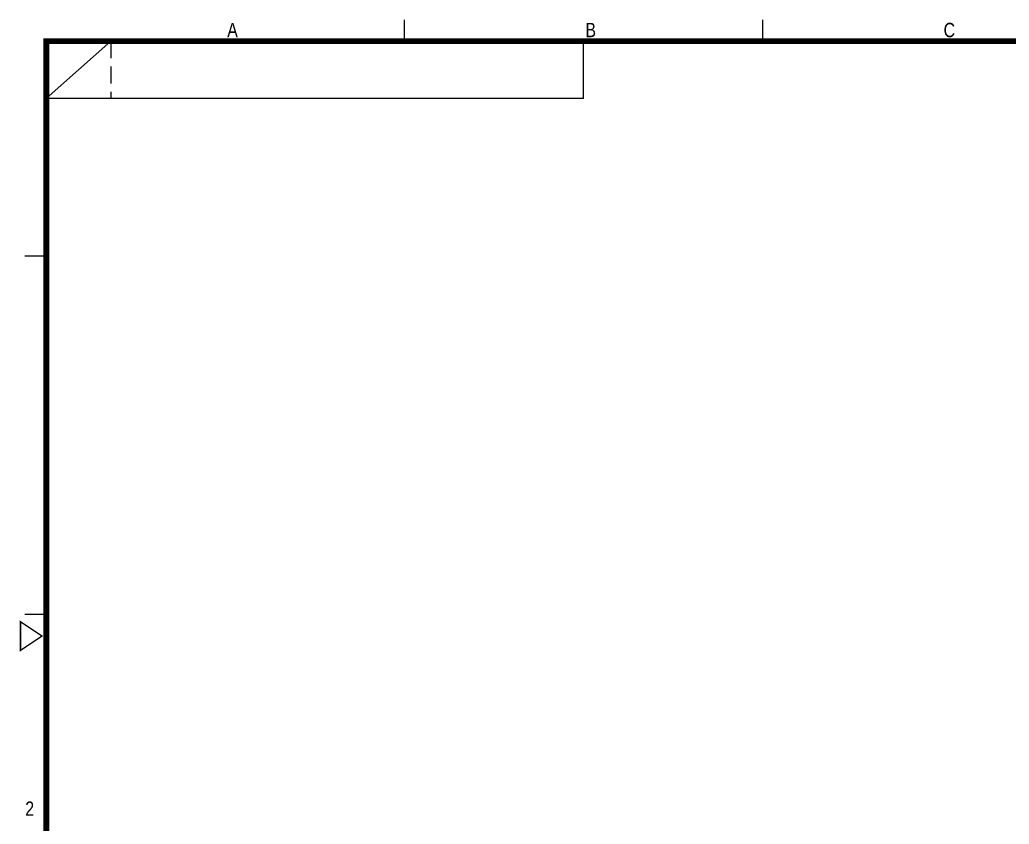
# Model space of a CAD drawing. Header units: millimetres. Extents: x 509 to 2449, y -194 to 649.
# Drawn here: x 1879.6 to 2017.7, y 536.3 to 648.5 of the extents above; entities that cross this region are included whole.
import ezdxf

# ---------------------------------------------------------------- set-up
doc = ezdxf.new("R2010")
doc.units = ezdxf.units.MM
doc.linetypes.add('HIDDEN', pattern=[3.525, 2.35, -1.175])
doc.layers.get('0').update_dxf_attribs({"linetype": 'CONTINUOUS'})
doc.styles.get("Standard").update_dxf_attribs({"font": 'gulim.ttc', "width": 0.8})

msp = doc.modelspace()

# ---------------------------------------------------------------- linework, layer by layer
for p, q in [((1933.27, 645.53), (1933.27, 648.53)), ((1983.27, 645.53), (1983.27, 648.53)), ((1883.27, 637.53), (1892.27, 645.53)), ((1958.27, 637.53), (1958.27, 645.53)), ((1958.27, 637.53), (1883.27, 637.53)), ((1883.27, 615.53), (1880.27, 615.53)), ((1883.27, 565.53), (1880.27, 565.53))]:
    msp.add_line(p, q)
at = {"linetype": 'HIDDEN'}
msp.add_line((1892.27, 645.53), (1892.27, 637.53), dxfattribs=at)
for points, const_width in [([(2433.27, 645.53), (1883.27, 645.53), (1883.27, 265.53), (2433.27, 265.53)], 0.8), ([(1882.67, 562.53), (1879.67, 560.53), (1879.67, 564.53)], 0.2)]:
    msp.add_lwpolyline(points, close=True, dxfattribs=dict(const_width=const_width))

# ---------------------------------------------------------------- texts
at = {"width": 0.85}
for s, p in [('A', (1908.52, 646.1)), ('B', (1958.52, 646.1)), ('C', (2008.52, 646.1)), ('2', (1880.33, 537.45))]:
    msp.add_text(s, height=2, dxfattribs=at).set_placement(p)

doc.saveas('drawing.dxf')
